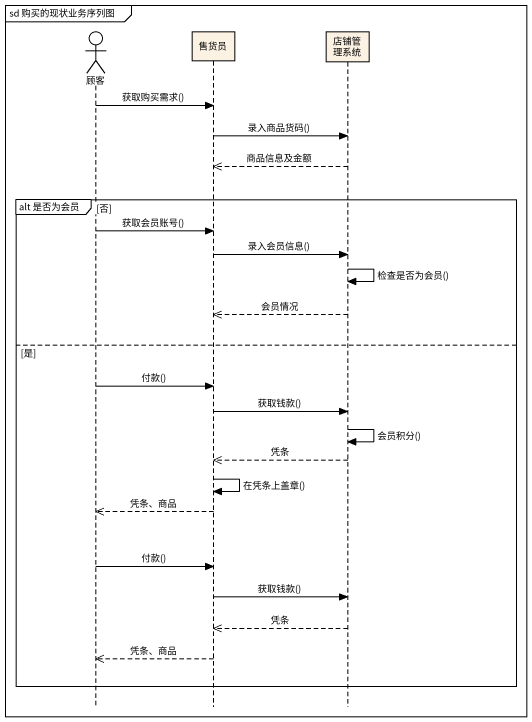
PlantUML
@startuml
mainframe sd 购买的现状业务序列图
hide footbox
actor 顾客
participant 售货员
participant 店铺管理系统

顾客 -> 售货员 : 获取购买需求()
售货员 -> 店铺管理系统 : 录入商品货码()
店铺管理系统 -->> 售货员 : 商品信息及金额
group alt 是否为会员 [否]
  顾客 -> 售货员 : 获取会员账号()
  售货员 -> 店铺管理系统 : 录入会员信息()
  店铺管理系统 -> 店铺管理系统 : 检查是否为会员()
  店铺管理系统 -->> 售货员 : 会员情况
else 是
  顾客 -> 售货员 : 付款()
  售货员 -> 店铺管理系统 : 获取钱款()
  店铺管理系统 -> 店铺管理系统 : 会员积分()
  店铺管理系统 -->> 售货员 : 凭条
  售货员 -> 售货员 : 在凭条上盖章()
  售货员 -->> 顾客 : 凭条、商品
  顾客 -> 售货员 : 付款()
  售货员 -> 店铺管理系统 : 获取钱款()
  店铺管理系统 -->> 售货员 : 凭条
  售货员 -->> 顾客 : 凭条、商品
end
@enduml
